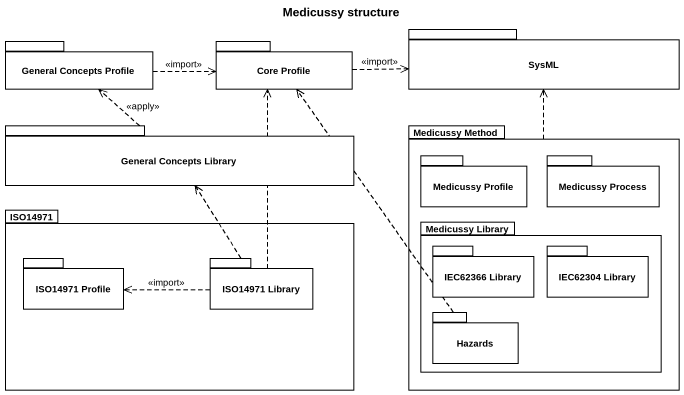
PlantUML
@startuml
title Medicussy structure
package "General Concepts Profile" as General_Concepts_Profile {
}
package "Core Profile" as Core_Profile {
}
package SysML {
}
package "General Concepts Library" as General_Concepts_Library {
}
package "Medicussy Method" as Medicussy_Method {
  package "Medicussy Profile" as Medicussy_Profile {
  }
  package "Medicussy Process" as Medicussy_Process {
  }
  package "Medicussy Library" as Medicussy_Library {
    package "IEC62366 Library" as IEC62366_Library {
    }
    package "IEC62304 Library" as IEC62304_Library {
    }
    package Hazards {
    }
  }
}
package ISO14971 {
  package "ISO14971 Profile" as ISO14971_Profile {
  }
  package "ISO14971 Library" as ISO14971_Library {
  }
}
General_Concepts_Profile .right.> Core_Profile : <<import>>
Core_Profile .right.> SysML : <<import>>
General_Concepts_Library .up.> General_Concepts_Profile : <<apply>>
Medicussy_Method .up.> SysML
ISO14971_Library .up.> Core_Profile
ISO14971_Library .up.> General_Concepts_Library
ISO14971_Library .left.> ISO14971_Profile : <<import>>
Hazards .up.> Core_Profile
@enduml
